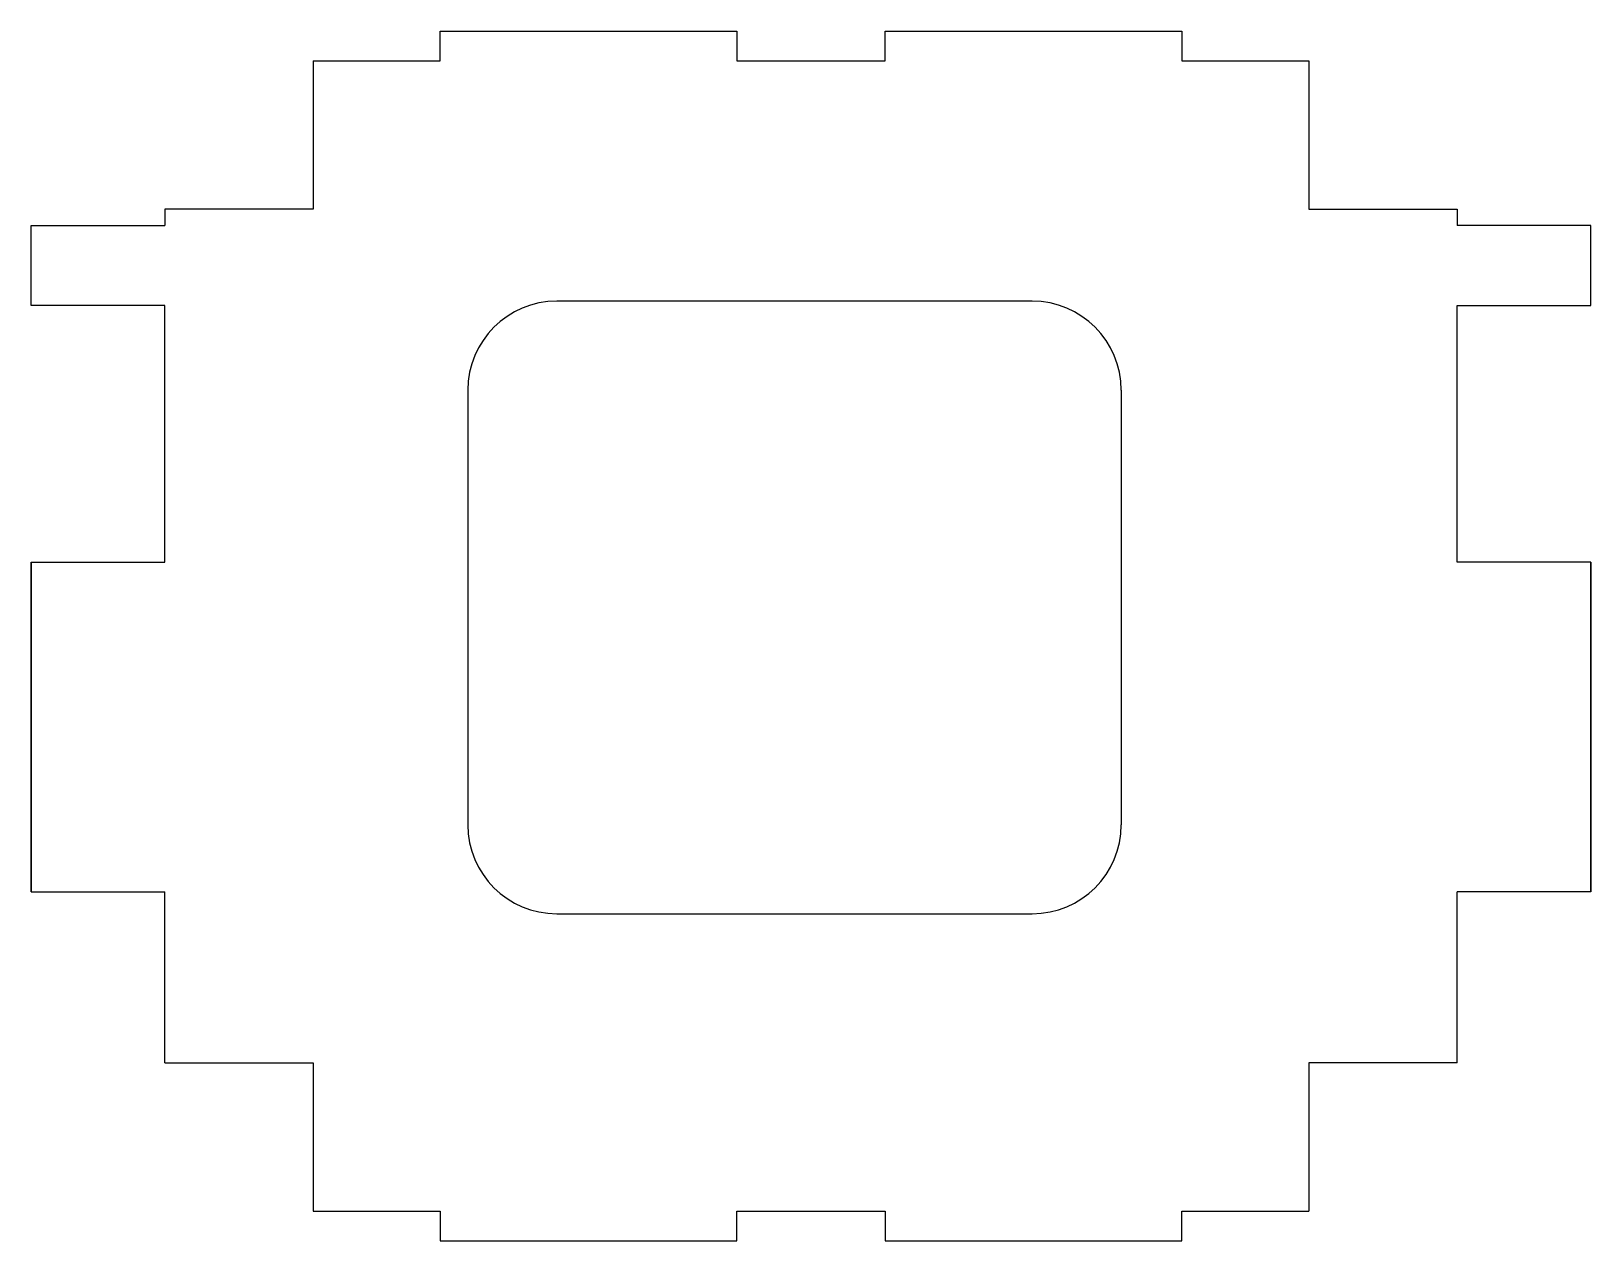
# Model space of a CAD drawing. Header units: inches. Extents: x 24.1 to 76.6, y 4.2 to 45.
import ezdxf

# ---------------------------------------------------------------- set-up
doc = ezdxf.new("R2010")
doc.units = ezdxf.units.IN
doc.header["$MEASUREMENT"] = 0

msp = doc.modelspace()

# ---------------------------------------------------------------- linework, layer by layer
for p, q in [((37.854, 44.005), (37.854, 45.005)), ((37.854, 45.005), (47.854, 45.005)), ((47.854, 45.005), (47.854, 44.005)), ((52.854, 44.005), (52.854, 45.005)), ((52.854, 45.005), (62.854, 45.005)), ((62.854, 45.005), (62.854, 44.005)), ((33.574, 44.005), (37.854, 44.005)), ((47.854, 44.005), (52.854, 44.005)), ((62.854, 44.005), (67.134, 44.005)), ((24.074, 35.76), (24.074, 38.457)), ((76.634, 35.76), (76.634, 38.457)), ((57.808, 35.905), (41.788, 35.905)), ((38.788, 32.905), (38.788, 18.255)), ((60.808, 32.905), (60.808, 18.255)), ((41.788, 15.255), (57.808, 15.255)), ((33.574, 5.23), (37.854, 5.23)), ((37.854, 5.23), (37.854, 4.23)), ((47.854, 4.23), (47.854, 5.23)), ((47.854, 5.23), (52.854, 5.23)), ((52.854, 5.23), (52.854, 4.23)), ((62.854, 4.23), (62.854, 5.23)), ((62.854, 5.23), (67.134, 5.23)), ((37.854, 4.23), (47.854, 4.23)), ((52.854, 4.23), (62.854, 4.23))]:
    msp.add_line(p, q)
at = {"color": 1, "linetype": 'ByBlock'}
for p, q in [((33.574, 44.005), (33.574, 39.005)), ((67.134, 44.005), (67.134, 39.005)), ((33.574, 39.005), (28.574, 39.005)), ((28.574, 39.005), (28.574, 38.457)), ((67.134, 39.005), (72.134, 39.005)), ((72.134, 39.005), (72.134, 38.457)), ((24.074, 38.457), (28.574, 38.457)), ((76.634, 38.457), (72.134, 38.457)), ((28.574, 35.76), (24.074, 35.76)), ((28.574, 27.101), (28.574, 35.76)), ((72.134, 27.101), (72.134, 35.76)), ((72.134, 35.76), (76.634, 35.76)), ((24.074, 27.101), (24.074, 15.994)), ((24.074, 27.101), (28.574, 27.101)), ((76.634, 27.101), (72.134, 27.101)), ((76.634, 27.101), (76.634, 15.994)), ((24.074, 15.994), (28.574, 15.994)), ((28.574, 10.23), (28.574, 15.994)), ((72.134, 10.23), (72.134, 15.994)), ((76.634, 15.994), (72.134, 15.994)), ((33.574, 10.23), (33.574, 5.23)), ((67.134, 10.23), (67.134, 5.23))]:
    msp.add_line(p, q, dxfattribs=at)
at = {"color": 7}
for p, q in [((24.074, 35.76), (24.074, 38.457)), ((76.634, 35.76), (76.634, 38.457)), ((24.074, 15.994), (24.074, 27.101)), ((76.634, 15.994), (76.634, 27.101))]:
    msp.add_line(p, q, dxfattribs=at)
at = {"color": 2, "linetype": 'ByBlock'}
for p, q in [((24.074, 16.529), (24.074, 26.295)), ((76.634, 16.529), (76.634, 26.295))]:
    msp.add_line(p, q, dxfattribs=at)
at = {"color": 1}
for p, q in [((28.574, 10.23), (33.574, 10.23)), ((72.134, 10.23), (67.134, 10.23))]:
    msp.add_line(p, q, dxfattribs=at)
for centre, start, end in [((41.788, 32.905), 90, 180), ((57.808, 32.905), 0, 90), ((41.788, 18.255), 180, 270), ((57.808, 18.255), 270, 0)]:
    msp.add_arc(centre, 3, start, end)

doc.saveas('drawing.dxf')
